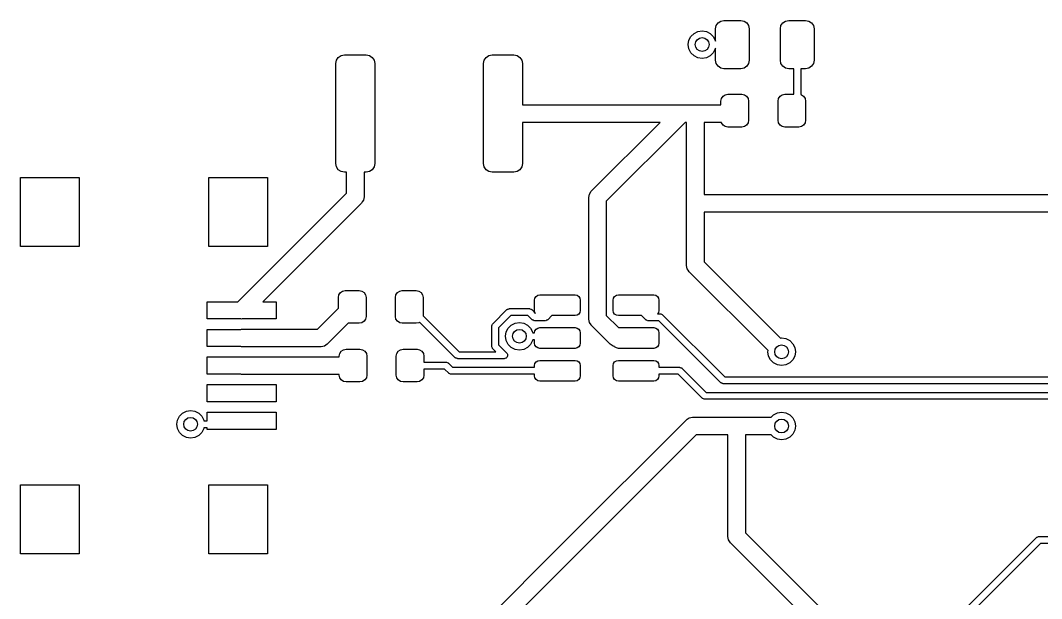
# Model space of a CAD drawing. Extents: x 5.11 to 8.2, y -3.91 to -1.13.
# Drawn here: x 5.131 to 6.294, y -2.801 to -2.142 of the extents above; entities that cross this region are included whole.
import ezdxf

# ---------------------------------------------------------------- set-up
doc = ezdxf.new("R2010")
doc.units = 0
doc.header["$MEASUREMENT"] = 0
doc.layers.add('BLACK', color=7, linetype='CONTINUOUS')

msp = doc.modelspace()

# ---------------------------------------------------------------- linework, layer by layer
at = {"layer": 'BLACK', "linetype": 'CONTINUOUS'}
for p, q in [((5.92274, -2.15133), (5.92347, -2.14766)), ((5.92274, -2.16529), (5.92274, -2.15133)), ((5.92347, -2.14766), (5.92555, -2.14454)), ((5.92555, -2.14454), (5.92866, -2.14246)), ((5.92866, -2.14246), (5.93233, -2.14173)), ((5.93233, -2.14173), (5.95153, -2.14173)), ((5.95153, -2.14173), (5.9552, -2.14246)), ((5.9552, -2.14246), (5.95831, -2.14454)), ((5.95831, -2.14454), (5.96039, -2.14766)), ((5.96039, -2.14766), (5.96112, -2.15133)), ((5.96112, -2.15133), (5.96112, -2.18725)), ((5.99656, -2.15133), (5.99729, -2.14766)), ((5.99656, -2.18725), (5.99656, -2.15133)), ((5.99729, -2.14766), (5.99937, -2.14454)), ((5.99937, -2.14454), (6.00248, -2.14246)), ((6.00248, -2.14246), (6.00615, -2.14173)), ((6.00615, -2.14173), (6.02534, -2.14173)), ((6.02534, -2.14173), (6.02902, -2.14246)), ((6.02902, -2.14246), (6.03213, -2.14454)), ((6.03213, -2.14454), (6.03421, -2.14766)), ((6.03421, -2.14766), (6.03494, -2.15133)), ((6.03494, -2.15133), (6.03494, -2.18725)), ((5.8925, -2.16442), (5.89474, -2.16003)), ((5.89474, -2.16003), (5.89822, -2.15655)), ((5.89822, -2.15655), (5.90261, -2.15431)), ((5.90261, -2.15431), (5.90748, -2.15354)), ((5.90748, -2.15354), (5.91235, -2.15431)), ((5.91235, -2.15431), (5.91674, -2.15655)), ((5.91674, -2.15655), (5.92022, -2.16003)), ((5.92022, -2.16003), (5.92246, -2.16442)), ((5.89173, -2.16929), (5.8925, -2.16442)), ((5.8925, -2.17416), (5.89173, -2.16929)), ((5.89474, -2.17855), (5.8925, -2.17416)), ((5.92246, -2.17416), (5.92022, -2.17855)), ((5.92246, -2.16442), (5.92259, -2.16529)), ((5.92259, -2.17329), (5.92246, -2.17416)), ((5.92259, -2.16529), (5.92274, -2.16529)), ((5.92274, -2.17329), (5.92259, -2.17329)), ((5.92274, -2.18725), (5.92274, -2.17329)), ((5.49091, -2.18718), (5.49304, -2.18399)), ((5.49304, -2.18399), (5.49623, -2.18185)), ((5.49623, -2.18185), (5.5, -2.1811)), ((5.5, -2.1811), (5.52461, -2.1811)), ((5.52461, -2.1811), (5.52837, -2.18185)), ((5.52837, -2.18185), (5.53157, -2.18399)), ((5.53157, -2.18399), (5.5337, -2.18718)), ((5.65921, -2.18718), (5.66135, -2.18399)), ((5.66135, -2.18399), (5.66454, -2.18185)), ((5.66454, -2.18185), (5.66831, -2.1811)), ((5.66831, -2.1811), (5.69291, -2.1811)), ((5.69291, -2.1811), (5.69668, -2.18185)), ((5.69668, -2.18185), (5.69987, -2.18399)), ((5.69987, -2.18399), (5.70201, -2.18718)), ((5.89822, -2.18203), (5.89474, -2.17855)), ((5.90261, -2.18427), (5.89822, -2.18203)), ((5.90748, -2.18504), (5.90261, -2.18427)), ((5.91235, -2.18427), (5.90748, -2.18504)), ((5.91674, -2.18203), (5.91235, -2.18427)), ((5.92022, -2.17855), (5.91674, -2.18203)), ((5.49016, -2.19094), (5.49091, -2.18718)), ((5.49016, -2.30512), (5.49016, -2.19094)), ((5.5337, -2.18718), (5.53445, -2.19094)), ((5.53445, -2.19094), (5.53445, -2.30512)), ((5.65846, -2.19094), (5.65921, -2.18718)), ((5.65846, -2.30512), (5.65846, -2.19094)), ((5.70201, -2.18718), (5.70276, -2.19094)), ((5.70276, -2.19094), (5.70276, -2.23803)), ((5.92347, -2.19093), (5.92274, -2.18725)), ((5.92555, -2.19404), (5.92347, -2.19093)), ((5.92866, -2.19612), (5.92555, -2.19404)), ((5.93233, -2.19685), (5.92866, -2.19612)), ((5.95153, -2.19685), (5.93233, -2.19685)), ((5.9552, -2.19612), (5.95153, -2.19685)), ((5.95831, -2.19404), (5.9552, -2.19612)), ((5.96039, -2.19093), (5.95831, -2.19404)), ((5.96112, -2.18725), (5.96039, -2.19093)), ((5.99729, -2.19093), (5.99656, -2.18725)), ((5.99937, -2.19404), (5.99729, -2.19093)), ((6.00248, -2.19612), (5.99937, -2.19404)), ((6.00615, -2.19685), (6.00248, -2.19612)), ((6.01175, -2.19685), (6.00615, -2.19685)), ((6.01175, -2.22598), (6.01175, -2.19685)), ((6.02534, -2.19685), (6.01975, -2.19685)), ((6.01975, -2.19685), (6.01975, -2.22643)), ((6.02902, -2.19612), (6.02534, -2.19685)), ((6.03213, -2.19404), (6.02902, -2.19612)), ((6.03421, -2.19093), (6.03213, -2.19404)), ((6.03494, -2.18725), (6.03421, -2.19093)), ((5.92894, -2.23386), (5.92954, -2.23084)), ((5.92954, -2.23084), (5.93124, -2.22829)), ((5.93124, -2.22829), (5.9338, -2.22658)), ((5.9338, -2.22658), (5.93681, -2.22598)), ((5.93681, -2.22598), (5.95256, -2.22598)), ((5.95256, -2.22598), (5.95557, -2.22658)), ((5.95557, -2.22658), (5.95813, -2.22829)), ((5.95813, -2.22829), (5.95983, -2.23084)), ((5.95983, -2.23084), (5.96043, -2.23386)), ((5.9939, -2.23386), (5.9945, -2.23084)), ((5.9945, -2.23084), (5.9962, -2.22829)), ((5.9962, -2.22829), (5.99876, -2.22658)), ((5.99876, -2.22658), (6.00177, -2.22598)), ((6.00177, -2.22598), (6.01175, -2.22598)), ((6.01975, -2.22643), (6.02053, -2.22658)), ((6.02053, -2.22658), (6.02309, -2.22829)), ((6.02309, -2.22829), (6.02479, -2.23084)), ((6.02479, -2.23084), (6.02539, -2.23386)), ((5.70276, -2.23803), (5.88386, -2.23803)), ((5.88386, -2.23803), (5.89961, -2.23803)), ((5.89961, -2.23803), (5.92894, -2.23803)), ((5.92894, -2.23803), (5.92894, -2.23386)), ((5.96043, -2.23386), (5.96043, -2.25551)), ((5.9939, -2.25551), (5.9939, -2.23386)), ((6.02539, -2.23386), (6.02539, -2.25551)), ((5.96043, -2.25551), (5.95983, -2.25853)), ((5.9945, -2.25853), (5.9939, -2.25551)), ((6.02539, -2.25551), (6.02479, -2.25853)), ((5.85972, -2.25803), (5.70276, -2.25803)), ((5.70276, -2.25803), (5.70276, -2.30512)), ((5.78116, -2.33659), (5.85972, -2.25803)), ((5.888, -2.25803), (5.79823, -2.3478)), ((5.88961, -2.25803), (5.888, -2.25803)), ((5.88961, -2.35039), (5.88961, -2.25803)), ((5.92944, -2.25803), (5.90961, -2.25803)), ((5.90961, -2.25803), (5.90961, -2.34039)), ((5.92954, -2.25853), (5.92944, -2.25803)), ((5.93124, -2.26108), (5.92954, -2.25853)), ((5.9338, -2.26279), (5.93124, -2.26108)), ((5.93681, -2.26339), (5.9338, -2.26279)), ((5.95256, -2.26339), (5.93681, -2.26339)), ((5.95557, -2.26279), (5.95256, -2.26339)), ((5.95813, -2.26108), (5.95557, -2.26279)), ((5.95983, -2.25853), (5.95813, -2.26108)), ((5.9962, -2.26108), (5.9945, -2.25853)), ((5.99876, -2.26279), (5.9962, -2.26108)), ((6.00177, -2.26339), (5.99876, -2.26279)), ((6.01752, -2.26339), (6.00177, -2.26339)), ((6.02053, -2.26279), (6.01752, -2.26339)), ((6.02309, -2.26108), (6.02053, -2.26279)), ((6.02479, -2.25853), (6.02309, -2.26108)), ((5.49091, -2.30888), (5.49016, -2.30512)), ((5.49304, -2.31208), (5.49091, -2.30888)), ((5.49623, -2.31421), (5.49304, -2.31208)), ((5.5, -2.31496), (5.49623, -2.31421)), ((5.52837, -2.31421), (5.52461, -2.31496)), ((5.53157, -2.31208), (5.52837, -2.31421)), ((5.5337, -2.30888), (5.53157, -2.31208)), ((5.53445, -2.30512), (5.5337, -2.30888)), ((5.65921, -2.30888), (5.65846, -2.30512)), ((5.66135, -2.31208), (5.65921, -2.30888)), ((5.66454, -2.31421), (5.66135, -2.31208)), ((5.66831, -2.31496), (5.66454, -2.31421)), ((5.69668, -2.31421), (5.69291, -2.31496)), ((5.69987, -2.31208), (5.69668, -2.31421)), ((5.70201, -2.30888), (5.69987, -2.31208)), ((5.70276, -2.30512), (5.70201, -2.30888)), ((5.13091, -2.39961), (5.13091, -2.32087)), ((5.13091, -2.32087), (5.19783, -2.32087)), ((5.19783, -2.32087), (5.19783, -2.39961)), ((5.34547, -2.39961), (5.34547, -2.32087)), ((5.34547, -2.32087), (5.4124, -2.32087)), ((5.4124, -2.32087), (5.4124, -2.39961)), ((5.5023, -2.31496), (5.5, -2.31496)), ((5.5023, -2.33887), (5.5023, -2.31496)), ((5.52461, -2.31496), (5.5223, -2.31496)), ((5.5223, -2.31496), (5.5223, -2.34301)), ((5.69291, -2.31496), (5.66831, -2.31496)), ((5.77899, -2.33983), (5.78116, -2.33659)), ((5.78116, -2.33659), (5.78116, -2.33659)), ((5.37857, -2.4626), (5.5023, -2.33887)), ((5.52038, -2.34858), (5.51937, -2.35008)), ((5.52154, -2.34684), (5.52038, -2.34858)), ((5.5223, -2.34301), (5.52154, -2.34684)), ((5.77823, -2.34366), (5.77899, -2.33983)), ((5.77823, -2.48229), (5.77823, -2.34366)), ((5.79823, -2.3478), (5.79823, -2.47815)), ((5.90961, -2.34039), (6.34231, -2.34039)), ((5.51937, -2.35008), (5.40686, -2.4626)), ((5.88961, -2.42126), (5.88961, -2.35039)), ((6.34231, -2.36039), (5.90961, -2.36039)), ((5.90961, -2.36039), (5.90961, -2.41712)), ((5.19783, -2.39961), (5.13091, -2.39961)), ((5.4124, -2.39961), (5.34547, -2.39961)), ((5.90961, -2.41712), (5.99665, -2.50416)), ((5.89037, -2.42509), (5.88961, -2.42126)), ((5.89148, -2.42676), (5.89037, -2.42509)), ((5.89254, -2.42833), (5.89148, -2.42676)), ((5.9825, -2.5183), (5.89254, -2.42833)), ((5.49371, -2.45466), (5.49542, -2.45211)), ((5.49542, -2.45211), (5.49797, -2.4504)), ((5.49797, -2.4504), (5.50098, -2.4498)), ((5.50098, -2.4498), (5.51673, -2.4498)), ((5.51673, -2.4498), (5.51975, -2.4504)), ((5.51975, -2.4504), (5.5223, -2.45211)), ((5.5223, -2.45211), (5.52401, -2.45466)), ((5.55867, -2.45466), (5.56038, -2.45211)), ((5.56038, -2.45211), (5.56293, -2.4504)), ((5.56293, -2.4504), (5.56594, -2.4498)), ((5.56594, -2.4498), (5.58169, -2.4498)), ((5.58169, -2.4498), (5.58471, -2.4504)), ((5.58471, -2.4504), (5.58726, -2.45211)), ((5.58726, -2.45211), (5.58897, -2.45466)), ((5.3435, -2.48228), (5.3435, -2.4626)), ((5.3435, -2.4626), (5.37857, -2.4626)), ((5.40686, -2.4626), (5.42224, -2.4626)), ((5.42224, -2.4626), (5.42224, -2.48228)), ((5.49311, -2.45768), (5.49371, -2.45466)), ((5.49311, -2.47011), (5.49311, -2.45768)), ((5.52401, -2.45466), (5.52461, -2.45768)), ((5.52461, -2.45768), (5.52461, -2.47933)), ((5.55807, -2.45768), (5.55867, -2.45466)), ((5.55807, -2.47933), (5.55807, -2.45768)), ((5.58897, -2.45466), (5.58957, -2.45768)), ((5.58957, -2.45768), (5.58957, -2.47868)), ((5.71654, -2.46063), (5.71698, -2.45837)), ((5.71654, -2.47244), (5.71654, -2.46063)), ((5.71698, -2.45837), (5.71827, -2.45645)), ((5.71827, -2.45645), (5.72018, -2.45517)), ((5.72018, -2.45517), (5.72244, -2.45472)), ((5.72244, -2.45472), (5.7628, -2.45472)), ((5.7628, -2.45472), (5.76506, -2.45517)), ((5.76506, -2.45517), (5.76697, -2.45645)), ((5.76697, -2.45645), (5.76825, -2.45837)), ((5.76825, -2.45837), (5.7687, -2.46063)), ((5.7687, -2.46063), (5.7687, -2.47244)), ((5.8061, -2.46063), (5.80655, -2.45837)), ((5.8061, -2.47244), (5.8061, -2.46063)), ((5.80655, -2.45837), (5.80783, -2.45645)), ((5.80783, -2.45645), (5.80975, -2.45517)), ((5.80975, -2.45517), (5.81201, -2.45472)), ((5.81201, -2.45472), (5.85236, -2.45472)), ((5.85236, -2.45472), (5.85462, -2.45517)), ((5.85462, -2.45517), (5.85654, -2.45645)), ((5.85654, -2.45645), (5.85782, -2.45837)), ((5.85782, -2.45837), (5.85827, -2.46063)), ((5.85827, -2.46063), (5.85827, -2.47244)), ((5.46928, -2.49394), (5.49311, -2.47011)), ((5.66897, -2.48777), (5.68511, -2.47163)), ((5.68511, -2.47163), (5.68539, -2.47148)), ((5.68539, -2.47148), (5.68558, -2.47122)), ((5.68558, -2.47122), (5.68646, -2.47094)), ((5.68646, -2.47094), (5.68728, -2.47052)), ((5.68728, -2.47052), (5.68759, -2.47057)), ((5.68759, -2.47057), (5.6879, -2.47047)), ((5.6879, -2.47047), (5.71073, -2.47047)), ((5.71073, -2.47047), (5.71103, -2.47057)), ((5.71103, -2.47057), (5.71134, -2.47052)), ((5.71134, -2.47052), (5.71216, -2.47094)), ((5.71216, -2.47094), (5.71304, -2.47122)), ((5.71304, -2.47122), (5.71323, -2.47148)), ((5.71323, -2.47148), (5.71351, -2.47163)), ((5.71351, -2.47163), (5.71779, -2.4759)), ((5.71698, -2.4747), (5.71654, -2.47244)), ((5.71779, -2.4759), (5.71698, -2.4747)), ((5.76697, -2.47662), (5.76506, -2.4779)), ((5.76825, -2.4747), (5.76697, -2.47662)), ((5.7687, -2.47244), (5.76825, -2.4747)), ((5.80655, -2.4747), (5.8061, -2.47244)), ((5.80783, -2.47662), (5.80655, -2.4747)), ((5.80975, -2.4779), (5.80783, -2.47662)), ((5.85782, -2.4747), (5.8567, -2.47638)), ((5.8567, -2.47638), (5.8597, -2.47638)), ((5.85827, -2.47244), (5.85782, -2.4747)), ((5.8597, -2.47638), (5.86, -2.47648)), ((5.86, -2.47648), (5.86032, -2.47643)), ((5.86032, -2.47643), (5.86114, -2.47684)), ((5.86114, -2.47684), (5.86201, -2.47713)), ((5.86201, -2.47713), (5.8622, -2.47739)), ((5.8622, -2.47739), (5.86248, -2.47753)), ((5.86248, -2.47753), (5.93318, -2.54823)), ((5.38208, -2.48228), (5.3435, -2.48228)), ((5.38287, -2.48244), (5.38208, -2.48228)), ((5.38367, -2.48228), (5.38287, -2.48244)), ((5.42224, -2.48228), (5.38367, -2.48228)), ((5.5043, -2.4872), (5.4805, -2.51101)), ((5.51673, -2.4872), (5.5043, -2.4872)), ((5.51975, -2.48661), (5.51673, -2.4872)), ((5.5223, -2.4849), (5.51975, -2.48661)), ((5.52401, -2.48234), (5.5223, -2.4849)), ((5.52461, -2.47933), (5.52401, -2.48234)), ((5.55867, -2.48234), (5.55807, -2.47933)), ((5.56038, -2.4849), (5.55867, -2.48234)), ((5.56293, -2.48661), (5.56038, -2.4849)), ((5.56594, -2.4872), (5.56293, -2.48661)), ((5.58169, -2.4872), (5.56594, -2.4872)), ((5.58471, -2.48661), (5.58169, -2.4872)), ((5.58569, -2.48595), (5.58471, -2.48661)), ((5.62615, -2.52641), (5.58569, -2.48595)), ((5.58957, -2.47868), (5.63057, -2.51968)), ((5.66786, -2.48994), (5.66828, -2.48912)), ((5.66828, -2.48912), (5.66857, -2.48824)), ((5.66857, -2.48824), (5.66882, -2.48805)), ((5.66882, -2.48805), (5.66897, -2.48777)), ((5.68953, -2.47835), (5.67569, -2.49218)), ((5.68657, -2.49271), (5.69005, -2.48923)), ((5.7091, -2.47835), (5.68953, -2.47835)), ((5.69005, -2.48923), (5.69444, -2.48699)), ((5.69444, -2.48699), (5.69931, -2.48622)), ((5.69931, -2.48622), (5.70418, -2.48699)), ((5.70418, -2.48699), (5.70857, -2.48923)), ((5.70857, -2.48923), (5.71205, -2.49271)), ((5.71385, -2.4831), (5.7091, -2.47835)), ((5.71413, -2.48324), (5.71385, -2.4831)), ((5.71432, -2.4835), (5.71413, -2.48324)), ((5.71519, -2.48378), (5.71432, -2.4835)), ((5.71602, -2.4842), (5.71519, -2.48378)), ((5.71633, -2.48415), (5.71602, -2.4842)), ((5.71663, -2.48425), (5.71633, -2.48415)), ((5.72884, -2.48425), (5.71663, -2.48425)), ((5.72914, -2.48415), (5.72884, -2.48425)), ((5.72945, -2.4842), (5.72914, -2.48415)), ((5.73028, -2.48378), (5.72945, -2.4842)), ((5.73115, -2.4835), (5.73028, -2.48378)), ((5.73134, -2.48324), (5.73115, -2.4835)), ((5.73162, -2.4831), (5.73134, -2.48324)), ((5.73637, -2.47835), (5.73162, -2.4831)), ((5.7628, -2.47835), (5.73637, -2.47835)), ((5.76506, -2.4779), (5.7628, -2.47835)), ((5.77899, -2.48612), (5.77823, -2.48229)), ((5.78093, -2.48902), (5.77899, -2.48612)), ((5.78116, -2.48936), (5.78093, -2.48902)), ((5.79823, -2.47815), (5.81221, -2.49213)), ((5.81201, -2.47835), (5.80975, -2.4779)), ((5.83843, -2.47835), (5.81201, -2.47835)), ((5.84318, -2.4831), (5.83843, -2.47835)), ((5.84346, -2.48324), (5.84318, -2.4831)), ((5.84365, -2.4835), (5.84346, -2.48324)), ((5.84453, -2.48378), (5.84365, -2.4835)), ((5.84535, -2.4842), (5.84453, -2.48378)), ((5.84566, -2.48415), (5.84535, -2.4842)), ((5.84596, -2.48425), (5.84566, -2.48415)), ((5.85807, -2.48425), (5.84596, -2.48425)), ((5.92877, -2.55495), (5.85807, -2.48425)), ((5.3435, -2.51378), (5.3435, -2.49409)), ((5.3435, -2.49409), (5.38208, -2.49409)), ((5.38208, -2.49409), (5.38287, -2.49394)), ((5.38287, -2.49394), (5.46928, -2.49394)), ((5.66781, -2.49055), (5.66791, -2.49025)), ((5.66781, -2.51338), (5.66781, -2.49055)), ((5.66791, -2.49025), (5.66786, -2.48994)), ((5.67569, -2.49218), (5.67569, -2.51175)), ((5.68356, -2.50197), (5.68433, -2.4971)), ((5.68433, -2.4971), (5.68657, -2.49271)), ((5.71205, -2.49271), (5.71429, -2.4971)), ((5.71429, -2.4971), (5.71443, -2.49797)), ((5.71443, -2.49797), (5.71655, -2.49797)), ((5.71655, -2.49797), (5.71698, -2.49577)), ((5.71698, -2.49577), (5.71827, -2.49386)), ((5.71827, -2.49386), (5.72018, -2.49258)), ((5.72018, -2.49258), (5.72244, -2.49213)), ((5.72244, -2.49213), (5.7628, -2.49213)), ((5.7628, -2.49213), (5.76506, -2.49258)), ((5.76506, -2.49258), (5.76697, -2.49386)), ((5.76697, -2.49386), (5.76825, -2.49577)), ((5.76825, -2.49577), (5.7687, -2.49803)), ((5.7687, -2.49803), (5.7687, -2.50984)), ((5.8028, -2.51101), (5.78116, -2.48936)), ((5.81221, -2.49213), (5.85236, -2.49213)), ((5.85236, -2.49213), (5.85462, -2.49258)), ((5.85462, -2.49258), (5.85654, -2.49386)), ((5.85654, -2.49386), (5.85782, -2.49577)), ((5.85782, -2.49577), (5.85827, -2.49803)), ((5.85827, -2.49803), (5.85827, -2.50984)), ((5.4805, -2.51101), (5.47725, -2.51318)), ((5.4805, -2.51101), (5.4805, -2.51101)), ((5.67569, -2.51175), (5.68477, -2.52084)), ((5.68433, -2.50683), (5.68356, -2.50197)), ((5.68657, -2.51122), (5.68433, -2.50683)), ((5.69005, -2.51471), (5.68657, -2.51122)), ((5.71205, -2.51122), (5.70857, -2.51471)), ((5.71429, -2.50683), (5.71205, -2.51122)), ((5.71443, -2.50597), (5.71429, -2.50683)), ((5.71654, -2.50597), (5.71443, -2.50597)), ((5.71654, -2.50984), (5.71654, -2.50597)), ((5.71698, -2.5121), (5.71654, -2.50984)), ((5.71827, -2.51402), (5.71698, -2.5121)), ((5.76825, -2.5121), (5.76697, -2.51402)), ((5.7687, -2.50984), (5.76825, -2.5121)), ((5.80605, -2.51318), (5.8028, -2.51101)), ((5.85782, -2.5121), (5.85654, -2.51402)), ((5.85827, -2.50984), (5.85782, -2.5121)), ((5.99665, -2.50416), (5.99803, -2.50394)), ((5.99803, -2.50394), (6.0029, -2.50471)), ((6.0029, -2.50471), (6.00729, -2.50694)), ((6.00729, -2.50694), (6.01077, -2.51043)), ((6.01077, -2.51043), (6.01301, -2.51482)), ((5.38208, -2.51378), (5.3435, -2.51378)), ((5.38287, -2.51394), (5.38208, -2.51378)), ((5.47343, -2.51394), (5.38287, -2.51394)), ((5.47725, -2.51318), (5.47343, -2.51394)), ((5.49409, -2.52461), (5.49469, -2.52159)), ((5.49469, -2.52159), (5.4964, -2.51904)), ((5.4964, -2.51904), (5.49896, -2.51733)), ((5.49896, -2.51733), (5.50197, -2.51673)), ((5.50197, -2.51673), (5.51772, -2.51673)), ((5.51772, -2.51673), (5.52073, -2.51733)), ((5.52073, -2.51733), (5.52328, -2.51904)), ((5.52328, -2.51904), (5.52499, -2.52159)), ((5.52499, -2.52159), (5.52559, -2.52461)), ((5.55906, -2.52461), (5.55965, -2.52159)), ((5.55965, -2.52159), (5.56136, -2.51904)), ((5.56136, -2.51904), (5.56392, -2.51733)), ((5.56392, -2.51733), (5.56693, -2.51673)), ((5.56693, -2.51673), (5.58268, -2.51673)), ((5.58268, -2.51673), (5.58569, -2.51733)), ((5.58569, -2.51733), (5.58824, -2.51904)), ((5.58824, -2.51904), (5.58995, -2.52159)), ((5.58995, -2.52159), (5.59055, -2.52461)), ((5.63057, -2.51968), (5.67249, -2.51968)), ((5.66791, -2.51369), (5.66781, -2.51338)), ((5.66786, -2.514), (5.66791, -2.51369)), ((5.66828, -2.51482), (5.66786, -2.514)), ((5.66857, -2.5157), (5.66828, -2.51482)), ((5.66882, -2.51588), (5.66857, -2.5157)), ((5.66897, -2.51617), (5.66882, -2.51588)), ((5.67249, -2.51968), (5.66897, -2.51617)), ((5.68477, -2.52084), (5.68519, -2.52166)), ((5.68519, -2.52166), (5.68573, -2.52241)), ((5.68573, -2.52241), (5.68573, -2.52272)), ((5.68573, -2.52272), (5.68588, -2.52301)), ((5.68588, -2.52301), (5.68573, -2.52392)), ((5.68573, -2.52392), (5.68573, -2.52484)), ((5.69444, -2.51695), (5.69005, -2.51471)), ((5.69931, -2.51772), (5.69444, -2.51695)), ((5.70418, -2.51695), (5.69931, -2.51772)), ((5.70857, -2.51471), (5.70418, -2.51695)), ((5.72018, -2.5153), (5.71827, -2.51402)), ((5.72244, -2.51575), (5.72018, -2.5153)), ((5.7628, -2.51575), (5.72244, -2.51575)), ((5.76506, -2.5153), (5.7628, -2.51575)), ((5.76697, -2.51402), (5.76506, -2.5153)), ((5.80746, -2.51346), (5.80605, -2.51318)), ((5.80783, -2.51402), (5.80746, -2.51346)), ((5.80975, -2.5153), (5.80783, -2.51402)), ((5.81201, -2.51575), (5.80975, -2.5153)), ((5.85236, -2.51575), (5.81201, -2.51575)), ((5.85462, -2.5153), (5.85236, -2.51575)), ((5.85654, -2.51402), (5.85462, -2.5153)), ((5.98228, -2.51969), (5.9825, -2.5183)), ((5.98305, -2.52455), (5.98228, -2.51969)), ((6.01301, -2.51482), (6.01378, -2.51969)), ((6.01378, -2.51969), (6.01301, -2.52455)), ((5.3435, -2.54528), (5.3435, -2.52559)), ((5.3435, -2.52559), (5.38208, -2.52559)), ((5.38208, -2.52559), (5.38287, -2.52543)), ((5.38287, -2.52543), (5.49409, -2.52543)), ((5.49409, -2.52543), (5.49409, -2.52461)), ((5.52559, -2.52461), (5.52559, -2.54626)), ((5.55906, -2.54626), (5.55906, -2.52461)), ((5.59055, -2.52461), (5.59055, -2.5315)), ((5.59055, -2.5315), (5.61569, -2.5315)), ((5.61569, -2.5315), (5.616, -2.53159)), ((5.616, -2.53159), (5.61631, -2.53154)), ((5.61631, -2.53154), (5.61713, -2.53196)), ((5.61713, -2.53196), (5.61801, -2.53225)), ((5.61801, -2.53225), (5.61819, -2.5325)), ((5.61819, -2.5325), (5.61848, -2.53265)), ((5.61848, -2.53265), (5.62323, -2.5374)), ((5.62644, -2.52655), (5.62615, -2.52641)), ((5.62662, -2.52681), (5.62644, -2.52655)), ((5.6275, -2.52709), (5.62662, -2.52681)), ((5.62832, -2.52751), (5.6275, -2.52709)), ((5.62863, -2.52746), (5.62832, -2.52751)), ((5.62894, -2.52756), (5.62863, -2.52746)), ((5.68199, -2.52756), (5.62894, -2.52756)), ((5.68287, -2.52727), (5.68199, -2.52756)), ((5.68378, -2.52713), (5.68287, -2.52727)), ((5.684, -2.52691), (5.68378, -2.52713)), ((5.6843, -2.52681), (5.684, -2.52691)), ((5.68485, -2.52606), (5.6843, -2.52681)), ((5.6855, -2.52541), (5.68485, -2.52606)), ((5.68555, -2.5251), (5.6855, -2.52541)), ((5.68573, -2.52484), (5.68555, -2.5251)), ((5.71654, -2.53543), (5.71698, -2.53317)), ((5.71654, -2.5374), (5.71654, -2.53543)), ((5.71698, -2.53317), (5.71827, -2.53126)), ((5.71827, -2.53126), (5.72018, -2.52998)), ((5.72018, -2.52998), (5.72244, -2.52953)), ((5.72244, -2.52953), (5.7628, -2.52953)), ((5.7628, -2.52953), (5.76506, -2.52998)), ((5.76506, -2.52998), (5.76697, -2.53126)), ((5.76697, -2.53126), (5.76825, -2.53317)), ((5.76825, -2.53317), (5.7687, -2.53543)), ((5.7687, -2.53543), (5.7687, -2.54724)), ((5.8061, -2.53543), (5.80655, -2.53317)), ((5.8061, -2.54724), (5.8061, -2.53543)), ((5.80655, -2.53317), (5.80783, -2.53126)), ((5.80783, -2.53126), (5.80975, -2.52998)), ((5.80975, -2.52998), (5.81201, -2.52953)), ((5.81201, -2.52953), (5.85236, -2.52953)), ((5.85236, -2.52953), (5.85462, -2.52998)), ((5.85462, -2.52998), (5.85654, -2.53126)), ((5.85654, -2.53126), (5.85782, -2.53317)), ((5.85782, -2.53317), (5.85827, -2.53543)), ((5.85827, -2.53543), (5.85827, -2.5374)), ((5.98529, -2.52894), (5.98305, -2.52455)), ((5.98878, -2.53243), (5.98529, -2.52894)), ((5.99317, -2.53466), (5.98878, -2.53243)), ((5.99803, -2.53543), (5.99317, -2.53466)), ((6.0029, -2.53466), (5.99803, -2.53543)), ((6.00729, -2.53243), (6.0029, -2.53466)), ((6.01077, -2.52894), (6.00729, -2.53243)), ((6.01301, -2.52455), (6.01077, -2.52894)), ((5.38208, -2.54528), (5.3435, -2.54528)), ((5.38287, -2.54543), (5.38208, -2.54528)), ((5.49409, -2.54543), (5.38287, -2.54543)), ((5.49409, -2.54626), (5.49409, -2.54543)), ((5.49469, -2.54927), (5.49409, -2.54626)), ((5.52559, -2.54626), (5.52499, -2.54927)), ((5.55965, -2.54927), (5.55906, -2.54626)), ((5.59055, -2.54626), (5.58995, -2.54927)), ((5.61406, -2.53937), (5.59055, -2.53937)), ((5.59055, -2.53937), (5.59055, -2.54626)), ((5.61881, -2.54412), (5.61406, -2.53937)), ((5.6191, -2.54427), (5.61881, -2.54412)), ((5.61928, -2.54452), (5.6191, -2.54427)), ((5.62016, -2.54481), (5.61928, -2.54452)), ((5.62098, -2.54523), (5.62016, -2.54481)), ((5.6213, -2.54518), (5.62098, -2.54523)), ((5.6216, -2.54528), (5.6213, -2.54518)), ((5.71654, -2.54528), (5.6216, -2.54528)), ((5.62323, -2.5374), (5.71654, -2.5374)), ((5.71654, -2.54724), (5.71654, -2.54528)), ((5.71698, -2.5495), (5.71654, -2.54724)), ((5.7687, -2.54724), (5.76825, -2.5495)), ((5.80655, -2.5495), (5.8061, -2.54724)), ((5.85827, -2.54724), (5.85782, -2.5495)), ((5.85827, -2.5374), (5.88193, -2.5374)), ((5.8803, -2.54528), (5.85827, -2.54528)), ((5.85827, -2.54528), (5.85827, -2.54724)), ((5.90769, -2.57267), (5.8803, -2.54528)), ((5.88193, -2.5374), (5.88224, -2.5375)), ((5.88224, -2.5375), (5.88255, -2.53745)), ((5.88255, -2.53745), (5.88337, -2.53787)), ((5.88337, -2.53787), (5.88425, -2.53815)), ((5.88425, -2.53815), (5.88443, -2.53841)), ((5.88443, -2.53841), (5.88472, -2.53855)), ((5.88472, -2.53855), (5.91211, -2.56594)), ((5.3435, -2.57677), (5.3435, -2.55709)), ((5.3435, -2.55709), (5.42224, -2.55709)), ((5.42224, -2.55709), (5.42224, -2.57677)), ((5.4964, -2.55183), (5.49469, -2.54927)), ((5.49896, -2.55353), (5.4964, -2.55183)), ((5.50197, -2.55413), (5.49896, -2.55353)), ((5.51772, -2.55413), (5.50197, -2.55413)), ((5.52073, -2.55353), (5.51772, -2.55413)), ((5.52328, -2.55183), (5.52073, -2.55353)), ((5.52499, -2.54927), (5.52328, -2.55183)), ((5.56136, -2.55183), (5.55965, -2.54927)), ((5.56392, -2.55353), (5.56136, -2.55183)), ((5.56693, -2.55413), (5.56392, -2.55353)), ((5.58268, -2.55413), (5.56693, -2.55413)), ((5.58569, -2.55353), (5.58268, -2.55413)), ((5.58824, -2.55183), (5.58569, -2.55353)), ((5.58995, -2.54927), (5.58824, -2.55183)), ((5.71827, -2.55142), (5.71698, -2.5495)), ((5.72018, -2.5527), (5.71827, -2.55142)), ((5.72244, -2.55315), (5.72018, -2.5527)), ((5.7628, -2.55315), (5.72244, -2.55315)), ((5.76506, -2.5527), (5.7628, -2.55315)), ((5.76697, -2.55142), (5.76506, -2.5527)), ((5.76825, -2.5495), (5.76697, -2.55142)), ((5.80783, -2.55142), (5.80655, -2.5495)), ((5.80975, -2.5527), (5.80783, -2.55142)), ((5.81201, -2.55315), (5.80975, -2.5527)), ((5.85236, -2.55315), (5.81201, -2.55315)), ((5.85462, -2.5527), (5.85236, -2.55315)), ((5.85654, -2.55142), (5.85462, -2.5527)), ((5.85782, -2.5495), (5.85654, -2.55142)), ((5.92905, -2.55509), (5.92877, -2.55495)), ((5.92924, -2.55535), (5.92905, -2.55509)), ((5.93011, -2.55564), (5.92924, -2.55535)), ((5.93094, -2.55605), (5.93011, -2.55564)), ((5.93125, -2.556), (5.93094, -2.55605)), ((5.93155, -2.5561), (5.93125, -2.556)), ((6.44685, -2.5561), (5.93155, -2.5561)), ((5.93318, -2.54823), (6.44522, -2.54823)), ((5.91211, -2.56594), (6.44685, -2.56594)), ((5.42224, -2.57677), (5.3435, -2.57677)), ((5.90798, -2.57281), (5.90769, -2.57267)), ((5.90816, -2.57307), (5.90798, -2.57281)), ((5.90904, -2.57335), (5.90816, -2.57307)), ((5.90986, -2.57377), (5.90904, -2.57335)), ((5.91017, -2.57372), (5.90986, -2.57377)), ((5.91048, -2.57382), (5.91017, -2.57372)), ((6.44522, -2.57382), (5.91048, -2.57382)), ((5.30983, -2.5975), (5.31206, -2.59311)), ((5.31206, -2.59311), (5.31555, -2.58962)), ((5.31555, -2.58962), (5.31994, -2.58738)), ((5.31994, -2.58738), (5.3248, -2.58661)), ((5.3248, -2.58661), (5.32967, -2.58738)), ((5.32967, -2.58738), (5.33406, -2.58962)), ((5.33406, -2.58962), (5.33754, -2.59311)), ((5.33754, -2.59311), (5.33978, -2.5975)), ((5.3435, -2.59836), (5.3435, -2.58858)), ((5.3435, -2.58858), (5.42224, -2.58858)), ((5.42224, -2.58858), (5.42224, -2.60827)), ((5.98603, -2.59433), (5.98878, -2.59159)), ((5.98878, -2.59159), (5.99317, -2.58935)), ((5.99317, -2.58935), (5.99803, -2.58858)), ((5.99803, -2.58858), (6.0029, -2.58935)), ((6.0029, -2.58935), (6.00729, -2.59159)), ((6.00729, -2.59159), (6.01077, -2.59507)), ((5.30906, -2.60236), (5.30983, -2.5975)), ((5.30983, -2.60723), (5.30906, -2.60236)), ((5.33978, -2.5975), (5.33992, -2.59836)), ((5.33992, -2.59836), (5.3435, -2.59836)), ((5.74834, -2.7385), (5.88958, -2.59726)), ((5.88958, -2.59726), (5.89056, -2.59661)), ((5.89056, -2.59661), (5.89283, -2.59509)), ((5.89283, -2.59509), (5.89665, -2.59433)), ((5.89665, -2.59433), (5.94685, -2.59433)), ((5.94685, -2.59433), (5.98603, -2.59433)), ((6.01077, -2.59507), (6.01301, -2.59946)), ((6.01301, -2.59946), (6.01378, -2.60433)), ((6.01378, -2.60433), (6.01301, -2.6092)), ((5.31206, -2.61162), (5.30983, -2.60723)), ((5.31555, -2.6151), (5.31206, -2.61162)), ((5.31994, -2.61734), (5.31555, -2.6151)), ((5.33406, -2.6151), (5.32967, -2.61734)), ((5.33754, -2.61162), (5.33406, -2.6151)), ((5.33978, -2.60723), (5.33754, -2.61162)), ((5.33992, -2.60636), (5.33978, -2.60723)), ((5.3435, -2.60636), (5.33992, -2.60636)), ((5.3435, -2.60827), (5.3435, -2.60636)), ((5.42224, -2.60827), (5.3435, -2.60827)), ((5.9008, -2.61433), (5.76248, -2.75264)), ((5.93685, -2.61433), (5.9008, -2.61433)), ((5.93685, -2.73031), (5.93685, -2.61433)), ((5.98603, -2.61433), (5.95685, -2.61433)), ((5.95685, -2.61433), (5.95685, -2.72617)), ((5.98878, -2.61707), (5.98603, -2.61433)), ((5.99317, -2.61931), (5.98878, -2.61707)), ((6.00729, -2.61707), (6.0029, -2.61931)), ((6.01077, -2.61359), (6.00729, -2.61707)), ((6.01301, -2.6092), (6.01077, -2.61359)), ((5.3248, -2.61811), (5.31994, -2.61734)), ((5.32967, -2.61734), (5.3248, -2.61811)), ((5.99803, -2.62008), (5.99317, -2.61931)), ((6.0029, -2.61931), (5.99803, -2.62008)), ((5.13091, -2.75), (5.13091, -2.67126)), ((5.13091, -2.67126), (5.19783, -2.67126)), ((5.19783, -2.67126), (5.19783, -2.75)), ((5.34547, -2.75), (5.34547, -2.67126)), ((5.34547, -2.67126), (5.4124, -2.67126)), ((5.4124, -2.67126), (5.4124, -2.75)), ((5.93761, -2.73414), (5.93685, -2.73031)), ((5.95685, -2.72617), (6.16261, -2.93193)), ((6.15264, -2.86729), (6.28851, -2.73142)), ((6.28851, -2.73142), (6.2888, -2.73128)), ((6.2888, -2.73128), (6.28899, -2.73102)), ((6.28899, -2.73102), (6.28988, -2.73073)), ((6.28988, -2.73073), (6.29071, -2.7303)), ((6.29071, -2.7303), (6.29103, -2.73035)), ((6.29103, -2.73035), (6.29134, -2.73025)), ((6.29134, -2.73025), (6.4685, -2.73025)), ((5.60102, -2.88583), (5.74834, -2.7385)), ((5.93908, -2.73633), (5.93761, -2.73414)), ((5.93978, -2.73739), (5.93908, -2.73633)), ((6.15139, -2.949), (5.93978, -2.73739)), ((6.293, -2.73825), (6.1583, -2.87295)), ((6.4685, -2.73825), (6.293, -2.73825)), ((5.19783, -2.75), (5.13091, -2.75)), ((5.4124, -2.75), (5.34547, -2.75)), ((5.76248, -2.75264), (5.62762, -2.8875)), ((5.76248, -2.75264), (5.76248, -2.75264))]:
    msp.add_line(p, q, dxfattribs=at)
at = {"layer": 'BLACK'}
for centre in [(5.90748, -2.16929), (5.69931, -2.50197), (5.99803, -2.51969), (5.3248, -2.60236), (5.99803, -2.60433)]:
    msp.add_circle(centre, 0.00787, dxfattribs=at)

doc.saveas('drawing.dxf')
